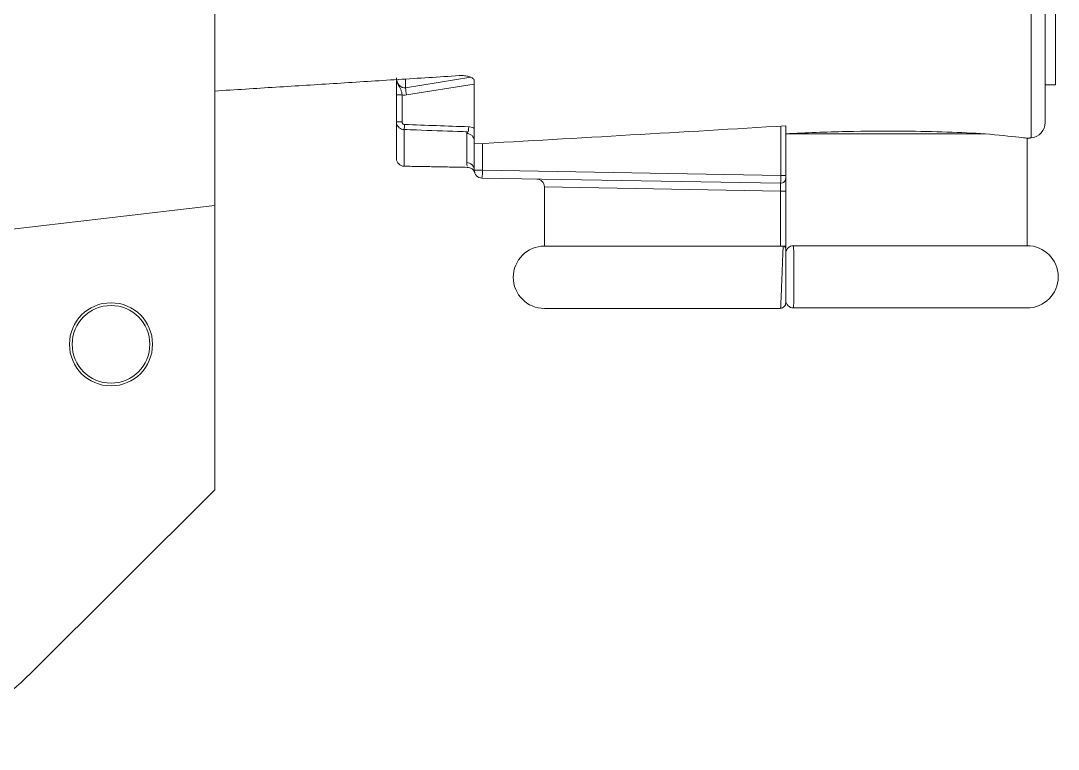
# Model space of a CAD drawing. Extents: x 12.1 to 108.7, y 1 to 80.4.
# Drawn here: x 80.236 to 82.235, y 29.327 to 30.73 of the extents above; entities that cross this region are included whole.
import ezdxf

# ---------------------------------------------------------------- set-up
doc = ezdxf.new("R2010")
doc.units = 0
doc.header["$MEASUREMENT"] = 0
doc.linetypes.add('SLD-Solid', pattern=[0])
doc.layers.add('OBJECT', color=7, linetype='CONTINUOUS')

msp = doc.modelspace()

# ---------------------------------------------------------------- linework, layer by layer
at = {"layer": 'OBJECT', "linetype": 'SLD-Solid', "lineweight": 15}
for p, q in [((82.1821, 30.5046), (82.1821, 31.653)), ((82.2095, 31.6398), (82.2095, 30.5345)), ((82.2295, 30.7945), (82.2295, 30.607)), ((80.6095, 30.5949), (80.6095, 30.7695)), ((80.9771, 30.6013), (81.1026, 30.6213)), ((80.9771, 30.618), (80.9771, 30.6013)), ((81.1095, 30.6084), (80.9786, 30.5875)), ((81.1095, 30.6141), (81.1095, 30.4929)), ((80.6095, 30.3744), (80.6095, 30.5949)), ((80.9595, 30.5874), (80.9702, 30.5874)), ((80.9595, 30.5356), (80.9595, 30.5874)), ((80.9702, 30.5874), (80.9702, 30.5356)), ((80.9595, 30.5356), (80.9702, 30.5356)), ((80.9595, 30.465), (80.9595, 30.5356)), ((81.7002, 30.4321), (81.7002, 30.5273)), ((81.7095, 30.5279), (81.7095, 30.5206)), ((80.9743, 30.5207), (80.9743, 30.4501)), ((81.0948, 30.4571), (81.0948, 30.5131)), ((81.7095, 30.5206), (81.7095, 30.4321)), ((82.0939, 30.5126), (81.7095, 30.5126)), ((81.1095, 30.4422), (81.1095, 30.4929)), ((81.1255, 30.4938), (81.1255, 30.4422)), ((81.1095, 30.4422), (81.1255, 30.4422)), ((81.6993, 30.4171), (81.1243, 30.4272)), ((81.1255, 30.4422), (81.7002, 30.4321)), ((81.7002, 30.4321), (81.7095, 30.4321)), ((81.7095, 30.4321), (81.7095, 30.4271)), ((81.7095, 30.2911), (81.7095, 30.4271)), ((81.6993, 30.4021), (81.2445, 30.4103)), ((81.6993, 30.4021), (81.7095, 30.4021)), ((81.6993, 30.2961), (81.6993, 30.4021)), ((80.6095, 30.3744), (79.3004, 30.2224)), ((80.6095, 30.3744), (80.6095, 30.367)), ((80.6095, 30.367), (80.6095, 29.827)), ((81.2445, 30.2961), (81.6993, 30.2961)), ((81.7045, 30.2961), (81.6993, 30.2961)), ((81.7095, 30.2961), (81.7045, 30.2961)), ((82.1745, 30.297), (81.7245, 30.297)), ((81.2445, 30.1761), (81.6994, 30.1761)), ((82.1745, 30.177), (81.7245, 30.177)), ((80.6095, 29.827), (80.2546, 29.473))]:
    msp.add_line(p, q, dxfattribs=at)
for radius in [0.08, 0.0748]:
    msp.add_circle((80.4095, 30.107), radius, dxfattribs=at)
for centre, radius, start, end in [((81.0864, 30.6067), 0.1095, 182.8091, 190.0826), ((80.9127, 30.5309), 0.0624, 350.5903, 359.5183), ((81.0366, 30.5265), 0.062, 350.5612, 359.5579), ((82.1795, 30.5345), 0.03, 275, 0), ((81.0947, 30.4984), 0.0148, 0.8588, 89.8729), ((80.9745, 30.465), 0.015, 180, 269), ((81.0945, 30.4421), 0.015, 0.1176, 89.1227), ((81.1245, 30.4422), 0.015, 180, 269), ((81.068, 30.4394), 0.0575, 347.6995, 2.7271), ((81.2295, 30.4103), 0.015, 0.0862, 89), ((81.6995, 30.4271), 0.01, 269, 0), ((81.2445, 30.2361), 0.06, 90, 270), ((82.1745, 30.237), 0.06, 270, 90), ((81.7245, 30.192), 0.015, 180, 270), ((79.9015, 29.827), 0.5, 224.772, 314.9278)]:
    msp.add_arc(centre, radius, start, end, dxfattribs=at)
for centre, major_axis, ratio, start_param, end_param in [((80.9745, 30.6193), (-0.002, 0.0181), 0.822743, 1.439441, 3.181279), ((80.9735, 30.6193), (-0.0053, 0.0318), 0.929595, 2.851712, 3.134424), ((99.103, 32.637), (37.5393, 0), 0.064085, 4.208421, 4.212173), ((64.3982, 32.677), (30.3646, 0), 0.08615, 5.295177, 5.319034), ((81.6995, 30.4321), (0.0002, 0.015), 0.044174, 3.141335, 4.713288)]:
    msp.add_ellipse(centre, major_axis=major_axis, ratio=ratio, start_param=start_param, end_param=end_param, dxfattribs=at)
for points in [[(80.6095, 30.5949), (81.0804, 30.6245)], [(82.2095, 30.607), (82.2295, 30.607)], [(82.1745, 30.5039), (82.1821, 30.5046)], [(82.1745, 30.297), (82.1745, 30.5039)], [(80.9743, 30.4501), (81.0954, 30.4479)], [(81.2445, 30.4103), (81.2445, 30.2961)], [(81.7044, 30.294), (81.7045, 30.2961)], [(81.6996, 30.1774), (81.6996, 30.1769)]]:
    msp.add_open_spline(points, degree=1, dxfattribs=at)
for points, knots in [([(81.1095, 30.6141), (81.1094, 30.6148), (81.1091, 30.617), (81.106, 30.6202), (81.0994, 30.6231), (81.0906, 30.6247), (81.0838, 30.6246), (81.0804, 30.6245)], [0, 0, 0, 0, 0.119375, 0.340233, 0.560698, 0.78033, 1, 1, 1, 1]), ([(80.9595, 30.5874), (80.9595, 30.5904), (80.9595, 30.5964), (80.9595, 30.6055), (80.9595, 30.6127), (80.9595, 30.6172), (80.9595, 30.6196), (80.9595, 30.62), (80.9595, 30.6201)], [0, 0, 0, 0, 0.200862, 0.401267, 0.697466, 0.940512, 0.995515, 1, 1, 1, 1]), ([(80.9599, 30.6169), (80.96, 30.6159), (80.9602, 30.6128), (80.9628, 30.6061), (80.9673, 30.6001), (80.9696, 30.593), (80.97, 30.5891), (80.9702, 30.5874)], [0, 0, 0, 0, 0.1028829, 0.2927721, 0.6713378, 0.8565435, 1, 1, 1, 1]), ([(80.9743, 30.5207), (80.9726, 30.5209), (80.9692, 30.5213), (80.9647, 30.524), (80.9614, 30.5278), (80.9597, 30.5319), (80.9596, 30.5346), (80.9595, 30.5356)], [0, 0, 0, 0, 0.218103, 0.434226, 0.651153, 0.868897, 1, 1, 1, 1]), ([(80.9702, 30.5356), (80.9702, 30.535), (80.9704, 30.5338), (80.9713, 30.5322), (80.9726, 30.531), (80.974, 30.5305), (80.9748, 30.5304), (80.9751, 30.5304)], [0, 0, 0, 0, 0.227073, 0.454163, 0.680044, 0.9, 1, 1, 1, 1]), ([(81.0986, 30.526), (81.1018, 30.5258), (81.1057, 30.5255), (81.109, 30.5234), (81.1095, 30.5231)], [0, 0, 0, 0, 0.833403, 1, 1, 1, 1]), ([(81.0977, 30.5163), (81.0911, 30.5166), (81.0578, 30.5177), (81.0167, 30.5192), (80.9822, 30.5204), (80.9743, 30.5207)], [0, 0, 0, 0, 0.1615142, 0.8075709, 1, 1, 1, 1]), ([(81.0948, 30.5131), (81.0951, 30.514), (81.0955, 30.5151), (81.0973, 30.5161), (81.0977, 30.5163)], [0, 0, 0, 0, 0.7675467, 1, 1, 1, 1]), ([(81.7095, 30.5126), (81.7485, 30.5143), (81.8275, 30.5178), (81.932, 30.518), (82.0235, 30.516), (82.0702, 30.5138), (82.0939, 30.5126)], [0, 0, 0, 0, 0.269196, 0.546082, 0.769543, 1, 1, 1, 1]), ([(82.0939, 30.5126), (82.1181, 30.5102), (82.161, 30.5059), (82.1798, 30.5033), (82.1745, 30.5039), (82.1745, 30.5039)], [0, 0, 0, 0, 0.5620721, 0.9999713, 1, 1, 1, 1]), ([(81.0954, 30.451), (81.0956, 30.4501), (81.0959, 30.4482), (81.0951, 30.4541), (81.0948, 30.4571)], [0, 0, 0, 0, 0.483741, 1, 1, 1, 1]), ([(81.0954, 30.4477), (81.0965, 30.4478), (81.0989, 30.4479), (81.1023, 30.4467), (81.1052, 30.4449), (81.1072, 30.443), (81.1083, 30.4415), (81.1089, 30.4405), (81.1094, 30.4397), (81.1098, 30.4388), (81.1099, 30.4383), (81.11, 30.4383), (81.11, 30.4383)], [0, 0, 0, 0, 0.068498, 0.156447, 0.231119, 0.293302, 0.340753, 0.381063, 0.431817, 0.521968, 0.748978, 1, 1, 1, 1]), ([(81.1102, 30.4377), (81.1102, 30.4376), (81.1103, 30.4374), (81.1102, 30.438), (81.1101, 30.4383)], [0, 0, 0, 0, 0.420552, 1, 1, 1, 1]), ([(81.7095, 30.4271), (81.7095, 30.4269), (81.7095, 30.4265), (81.7095, 30.4235), (81.7095, 30.4222)], [0, 0, 0, 0, 0.534273, 1, 1, 1, 1]), ([(81.6993, 30.4021), (81.6993, 30.4033), (81.6992, 30.406), (81.6992, 30.4103), (81.6992, 30.4141), (81.6993, 30.4166), (81.6993, 30.417), (81.6993, 30.4171)], [0, 0, 0, 0, 0.141198, 0.355829, 0.570488, 0.785223, 1, 1, 1, 1]), ([(81.6996, 30.1769), (81.6996, 30.1769), (81.6997, 30.1766), (81.6999, 30.1803), (81.7002, 30.1878), (81.7007, 30.2), (81.7013, 30.2149), (81.7019, 30.2295), (81.7024, 30.2442), (81.703, 30.2579), (81.7034, 30.2698), (81.7038, 30.2797), (81.7041, 30.2872), (81.7043, 30.2927), (81.7044, 30.2936), (81.7044, 30.294)], [0, 0, 0, 0, 0.020974, 0.099419, 0.187608, 0.303941, 0.391795, 0.481358, 0.566448, 0.648251, 0.726766, 0.801993, 0.873935, 0.942593, 1, 1, 1, 1]), ([(81.7045, 30.2961), (81.7052, 30.2961), (81.7065, 30.2959), (81.7081, 30.2947), (81.7093, 30.2931), (81.7094, 30.2918), (81.7095, 30.2911)], [0, 0, 0, 0, 0.249883, 0.4997731, 0.7498812, 1, 1, 1, 1]), ([(81.7095, 30.282), (81.7097, 30.2837), (81.71, 30.2871), (81.7126, 30.2916), (81.7164, 30.295), (81.7206, 30.2968), (81.7234, 30.2969), (81.7245, 30.297)], [0, 0, 0, 0, 0.214673, 0.429346, 0.644013, 0.85865, 1, 1, 1, 1]), ([(81.7095, 30.2911), (81.7095, 30.2909), (81.7095, 30.2904), (81.7095, 30.2865), (81.7095, 30.2806), (81.7095, 30.2727), (81.7095, 30.2633), (81.7095, 30.2528), (81.7095, 30.2417), (81.7095, 30.2306), (81.7095, 30.2199), (81.7095, 30.2102), (81.7095, 30.2017), (81.7095, 30.1948), (81.7095, 30.1896), (81.7095, 30.1879), (81.7095, 30.1871)], [0, 0, 0, 0, 0.074498, 0.148565, 0.222385, 0.296095, 0.369016, 0.441766, 0.513507, 0.585083, 0.655531, 0.72587, 0.79509, 0.864284, 0.932517, 1, 1, 1, 1]), ([(81.7245, 30.297), (81.7245, 30.2967), (81.7246, 30.2959), (81.7248, 30.2884), (81.7249, 30.2747), (81.7249, 30.2566), (81.725, 30.2363), (81.7249, 30.2161), (81.7249, 30.1983), (81.7248, 30.1849), (81.7246, 30.178), (81.7245, 30.1773), (81.7245, 30.177)], [0, 0, 0, 0, 0.074073, 0.181495, 0.288894, 0.396252, 0.503568, 0.610858, 0.718143, 0.825449, 0.932792, 1, 1, 1, 1]), ([(81.7095, 30.192), (81.7095, 30.1922), (81.7095, 30.1927), (81.7095, 30.1979), (81.7095, 30.208), (81.7095, 30.2214), (81.7095, 30.2365), (81.7095, 30.2517), (81.7095, 30.2653), (81.7095, 30.2756), (81.7095, 30.2811), (81.7095, 30.2818), (81.7095, 30.282)], [0, 0, 0, 0, 0.067331, 0.174866, 0.282356, 0.389819, 0.497281, 0.604771, 0.712306, 0.819888, 0.927502, 1, 1, 1, 1]), ([(81.6996, 30.1764), (81.7009, 30.1766), (81.7034, 30.177), (81.7068, 30.1795), (81.7091, 30.183), (81.7094, 30.1857), (81.7095, 30.1871)], [0, 0, 0, 0, 0.245689, 0.505966, 0.763155, 1, 1, 1, 1])]:
    msp.add_open_spline(points, degree=3, knots=knots, dxfattribs=at)

doc.saveas('drawing.dxf')
